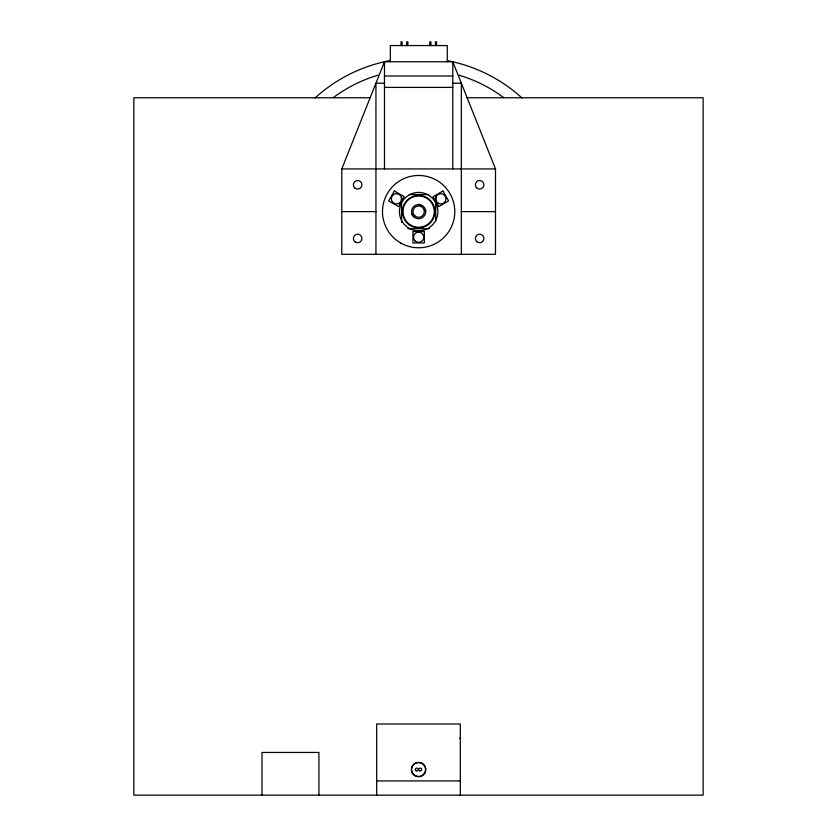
<?xml version="1.0" encoding="UTF-8"?>
<svg xmlns="http://www.w3.org/2000/svg" width="837" height="837" viewBox="0 0 837 837"><rect width="100%" height="100%" fill="white"/><g stroke="black" fill="none" stroke-linecap="round" stroke-linejoin="round"><path stroke-width="1.26" d="M341.778 168.928L384.476 61.771L452.796 61.771L495.494 168.928L495.494 254.322L341.778 254.322L341.778 168.928L495.494 168.928M384.476 76.01L452.796 76.01M384.476 83.208L375.939 83.208L375.939 254.322M452.796 83.208L461.333 83.208L461.333 254.322M384.476 87.393L452.796 87.393M370.184 97.772L133.857 97.772L133.857 795.15L703.143 795.15L703.143 97.772L466.816 97.772M409.147 194.55L428.125 194.55M341.778 211.625L375.939 211.625M461.333 211.625L495.494 211.625M407.881 228.7L429.391 228.7M459.68 738.224L460.308 738.224M376.692 780.921L460.308 780.921M460.308 795.15L460.308 723.984L376.692 723.984L376.692 795.15M452.796 61.771L452.796 168.928M447.272 61.771L447.272 45.554L390.335 45.554L390.335 61.771M436.59 45.585L436.59 41.85L435.46 41.85L435.46 45.585M435.711 195.806L435.711 221.114M430.898 45.585L430.898 41.85L429.758 41.85L429.758 45.585M407.849 45.585L407.849 41.85L406.709 41.85L406.709 45.585M402.147 45.585L402.147 41.85L401.017 41.85L401.017 45.585M401.561 197.072L401.561 222.38M384.476 61.771L384.476 168.928M318.928 795.15L318.928 752.453L262.002 752.453L262.002 795.15M412.746 215.81A7.114 7.114 0 0 1 411.731 213.822M425.269 209.428A7.114 7.114 0 0 1 425.614 211.625M333.377 97.563A142.321 142.321 0 0 1 378.01 75.184M458.99 75.184A142.321 142.321 0 0 1 503.623 97.563M315.057 97.939A153.705 153.705 0 0 1 389.697 60.641M447.303 60.641A153.705 153.705 0 0 1 521.943 97.939M394.363 191.035L388.671 200.901L398.538 206.593L404.229 196.737L394.363 191.035M424.798 773.095C422.298 777.709 414.974 777.719 412.474 773.095A7.052 6.989 90 0 1 412.474 765.97C414.985 761.335 422.298 761.356 424.798 765.97A7.083 7.031 -90 0 1 424.798 773.095M442.909 191.035L433.043 196.737L438.734 206.593L448.601 200.901L442.909 191.035M424.328 231.546L412.944 231.546L412.944 242.939L424.328 242.939L424.328 231.546M419.609 204.594L418.5 204.51A7.114 7.114 0 0 1 420.697 204.856L419.609 204.594M354.857 188.032A4.269 4.269 0 0 0 361.846 185.594A4.269 4.269 0 0 0 356.248 180.771A4.269 4.269 0 0 0 354.857 188.032M476.828 241.684A4.269 4.269 0 0 0 483.817 239.256A4.269 4.269 0 0 0 478.22 234.423A4.269 4.269 0 0 0 476.828 241.684M355.254 241.987A4.269 4.269 0 0 0 361.908 238.765A4.269 4.269 0 0 0 355.788 234.611A4.269 4.269 0 0 0 355.254 241.987M477.226 188.335A4.269 4.269 0 0 0 483.88 185.113A4.269 4.269 0 0 0 477.76 180.959A4.269 4.269 0 0 0 477.226 188.335M416.083 770.762A1.423 1.423 0 0 0 418.218 769.527A1.423 1.423 0 0 0 416.083 768.303A1.423 1.423 0 0 0 416.083 770.762M419.494 770.762A1.423 1.423 0 0 0 421.628 769.527A1.423 1.423 0 0 0 419.494 768.303A1.423 1.423 0 0 0 419.494 770.762M413.468 774.56A7.114 7.114 0 0 0 425.374 771.379A7.114 7.114 0 0 0 416.659 762.664A7.114 7.114 0 0 0 413.468 774.56M414.702 215.747A5.692 5.692 0 0 0 424.171 212.964A5.692 5.692 0 0 0 417.035 206.164A5.692 5.692 0 0 0 414.702 215.747M414.231 217.222A7.114 7.114 0 0 0 425.677 212.64A7.114 7.114 0 0 0 415.989 205.023A7.114 7.114 0 0 0 414.231 217.222M410.13 224.766A15.652 15.652 0 0 0 434.267 212.42A15.652 15.652 0 0 0 411.501 197.689A15.652 15.652 0 0 0 410.13 224.766M409.188 224.808A16.227 16.227 0 0 0 434.78 213.215A16.227 16.227 0 0 0 411.94 196.841A16.227 16.227 0 0 0 409.188 224.808M438.264 203.255A5.127 5.127 0 0 0 445.943 198.819A5.127 5.127 0 0 0 438.264 194.383A5.127 5.127 0 0 0 438.264 203.255M393.892 203.255A5.127 5.127 0 0 0 401.572 198.819A5.127 5.127 0 0 0 393.892 194.383A5.127 5.127 0 0 0 393.892 203.255M409.031 228.26A19.209 19.209 0 0 0 437.845 211.625A19.209 19.209 0 0 0 409.031 194.99A19.209 19.209 0 0 0 409.031 228.26M400.557 242.929A36.148 36.148 0 0 0 454.784 211.625A36.148 36.148 0 0 0 400.557 180.321A36.148 36.148 0 0 0 400.557 242.929M415.34 241.171A5.127 5.127 0 0 0 423.679 238.137A5.127 5.127 0 0 0 416.878 232.424A5.127 5.127 0 0 0 415.34 241.171"/></g></svg>
